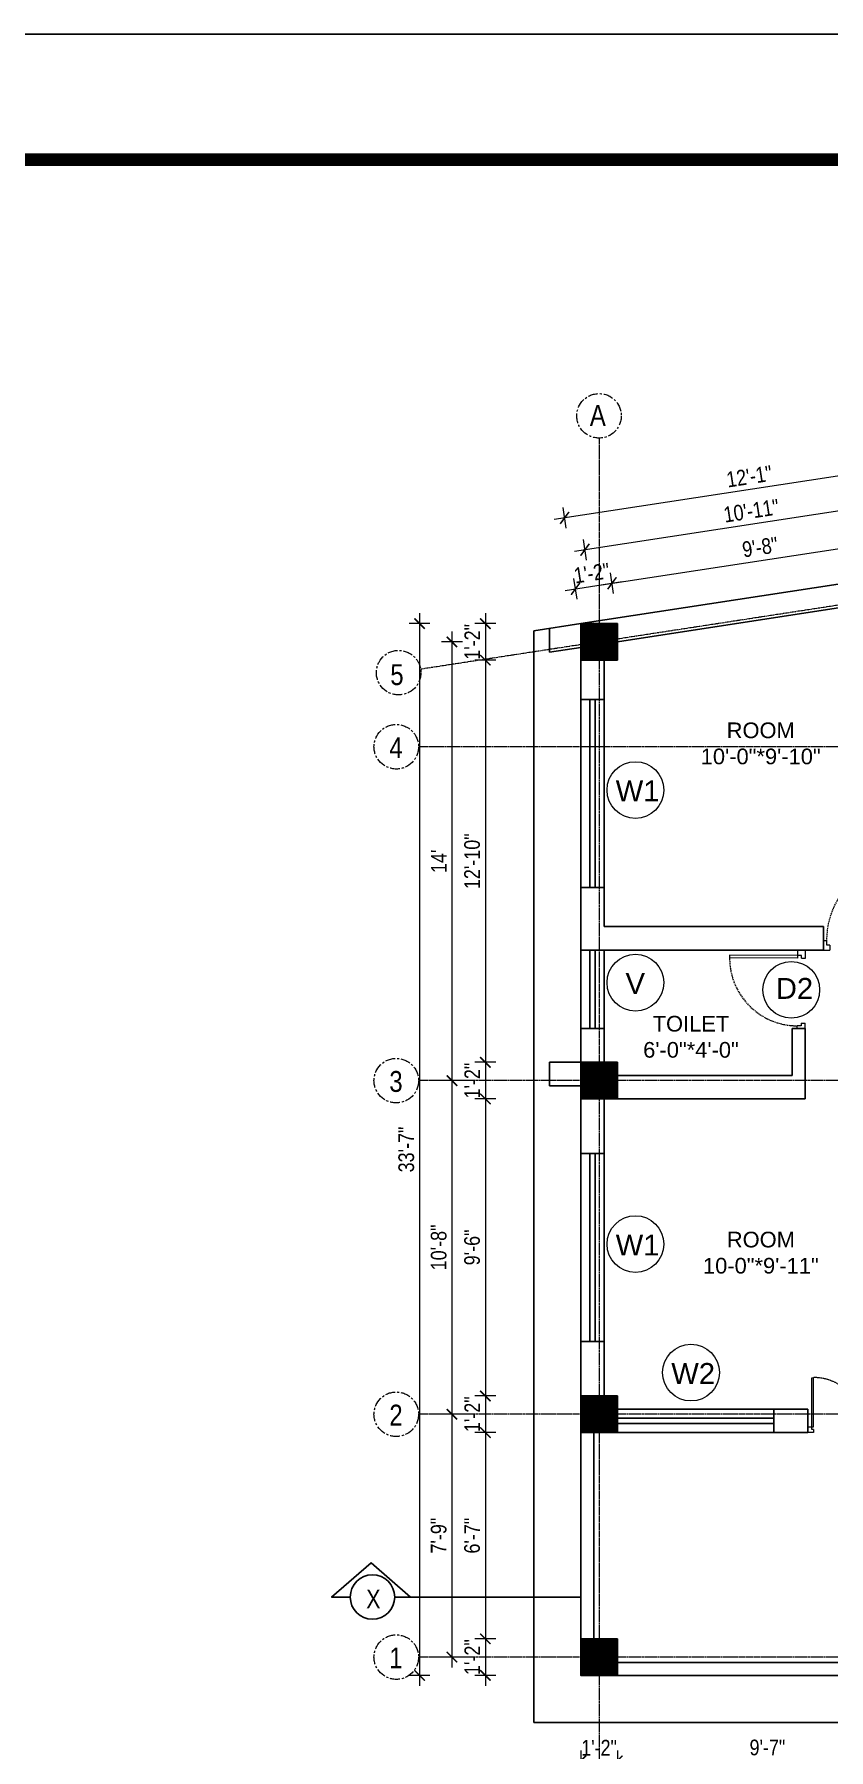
# Model space of a CAD drawing. Header units: inches. Extents: x -10117506 to -5032697, y -6529230 to -3254494.
# Drawn here: x -5047308 to -5047003, y -3260457 to -3259800 of the extents above; entities that cross this region are included whole.
import ezdxf

# ---------------------------------------------------------------- set-up
doc = ezdxf.new("R2010")
doc.units = ezdxf.units.IN
doc.header["$LTSCALE"] = 2
doc.header["$MEASUREMENT"] = 0
doc.header["$PDMODE"] = 34
doc.linetypes.add('CENTER', pattern=[2, 1.25, -0.25, 0.25, -0.25])
doc.linetypes.add('HIDDEN', pattern=[0.375, 0.25, -0.125])
doc.layers.get('0').update_dxf_attribs({"linetype": 'CONTINUOUS'})
doc.layers.get('DEFPOINTS').update_dxf_attribs({"color": 141, "linetype": 'CONTINUOUS'})
doc.layers.add('A-Hatch', color=7, linetype='CONTINUOUS')
for name, color, linetype, lineweight in [('Annotate-Lite.w', 177, 'CONTINUOUS', 9), ('Annotations-Bold.w', 177, 'CONTINUOUS', 13), ('DIM 1-100', 4, 'CONTINUOUS', 13), ('Door-Window.w', 4, 'CONTINUOUS', 15), ('TEXT', 181, 'CONTINUOUS', 25)]:
    doc.layers.add(name, color=color, linetype=linetype, lineweight=lineweight)
doc.styles.add('ARAIL', font='ARIALN.TTF')
doc.styles.add('arial.', font='arial.ttf')
doc.styles.add('gaurav', font='arial.ttf')
doc.styles.get("Standard").update_dxf_attribs({"font": 'ARIALN.TTF'})
doc.dimstyles.new('1 by 96', dxfattribs={"dimtxt": 6, "dimasz": 4, "dimexe": 4, "dimexo": 4, "dimgap": 2, "dimtad": 1, "dimdec": 0, "dimzin": 0, "dimdsep": 46, "dimlunit": 4, "dimtxsty": 'Standard', "dimblk": 'ARCHTICK', "dimcen": 0, "dimdle": 4, "dimadec": 0, "dimazin": 0, "dimtfac": 1, "dimtdec": 0, "dimtix": 1, "dimtofl": 0, "dimtmove": 1, "dimatfit": 3, "dimldrblk": 'ARCHTICK', "dimfxl": 4, "dimfxlon": 1, "dimtolj": 1, "dimtzin": 0, "dimlwd": -1, "dimlwe": -1, "dimarcsym": 0})
pattern_1 = [(45, (43663.67672, -1619.9974), (-0.0883883476483, 0.0883883476483), [])]

# ---------------------------------------------------------------- blocks, each defined once
blk = doc.blocks.new('FDFDRE')
at = {"ltscale": 3}
for p, q in [((165701.1, -58637.8), (165701.1, -58641.5)), ((165704.8, -58637.8), (165701.1, -58637.8)), ((165701.1, -58641.5), (165703.6, -58641.5)), ((165703.6, -58641.5), (165703.5, -58672.6)), ((165704.8, -58639.7), (165703.6, -58639.7)), ((165703.6, -58639.7), (165703.6, -58641.5)), ((165703.6, -58641.5), (165704.8, -58641.5)), ((165704.8, -58639.7), (165704.8, -58637.8)), ((165704.8, -58641.5), (165704.8, -58672.7)), ((165767, -58639.7), (165767, -58637.8)), ((165767, -58637.8), (165770.6, -58637.8)), ((165767, -58639.7), (165768.2, -58639.7)), ((165767, -58641.5), (165767, -58672.7)), ((165768.2, -58641.5), (165767, -58641.5)), ((165768.2, -58639.7), (165768.2, -58641.5)), ((165770.7, -58641.5), (165768.2, -58641.5)), ((165768.2, -58641.5), (165768.2, -58672.6)), ((165770.6, -58637.8), (165770.7, -58641.5)), ((165703.5, -58672.6), (165704.8, -58672.7)), ((165768.2, -58672.6), (165767, -58672.7))]:
    blk.add_line(p, q, dxfattribs=at)
at = {"layer": 'Door-Window.w', "color": 9, "linetype": 'HIDDEN', "lineweight": 18}
for centre, start, end in [((165704.8, -58641.5), 269.9618, 3.3835), ((165767, -58641.5), 176.6165, 270.0382)]:
    blk.add_arc(centre, 31.2, start, end, dxfattribs=at)
blk = doc.blocks.new('3-0')
at = {"ltscale": 3}
for p, q in [((11063.05, 10097.68), (11065.97, 10099.9)), ((11065.25, 10097.81), (11066.71, 10098.92)), ((11065.97, 10099.9), (11066.71, 10098.92)), ((11063.05, 10097.68), (11064.53, 10095.73)), ((11065.99, 10096.84), (11064.53, 10095.73)), ((11065.99, 10096.84), (11065.25, 10097.81)), ((11085.5, 10074.13), (11110.32, 10092.96)), ((11086.24, 10073.15), (11111.05, 10091.97)), ((11111.05, 10091.97), (11110.32, 10092.96)), ((11084.04, 10073.02), (11082.57, 10071.91)), ((11082.57, 10071.91), (11084.79, 10068.98)), ((11084.04, 10073.02), (11084.78, 10072.04)), ((11084.78, 10072.04), (11086.24, 10073.15)), ((11086.24, 10073.15), (11085.5, 10074.13)), ((11087.72, 10071.2), (11086.24, 10073.15)), ((11084.79, 10068.98), (11087.72, 10071.2))]:
    blk.add_line(p, q, dxfattribs=at)
at = {"layer": 'Door-Window.w', "color": 9, "linetype": 'HIDDEN', "lineweight": 18}
blk.add_arc((11085.5, 10074.13), 31.16, 37.1906, 127.14649, dxfattribs=at)
blk = doc.blocks.new('_ArchTick')
at = {"color": 0, "linetype": 'ByBlock', "const_width": 0.15}
blk.add_lwpolyline([(-0.5, -0.5), (0.5, 0.5)], dxfattribs=at)
blk = doc.blocks.new('*D321')
at = {"layer": 'DEFPOINTS', "color": 0, "transparency": 16777216}
for p in [(-5047086.21, -3260010.02), (-5047098.17, -3260025.47), (-5047084.17, -3260023.32)]:
    blk.add_point(p, dxfattribs=at)
at = {"layer": 'DIM 1-100', "color": 0, "transparency": 16777216}
for p, q in [((-5047085.61, -3260013.97), (-5047086.82, -3260006.06)), ((-5047104.17, -3260012.77), (-5047082.26, -3260009.41)), ((-5047099.61, -3260016.12), (-5047100.82, -3260008.21))]:
    blk.add_line(p, q, dxfattribs=at)
at = {"layer": 'DIM 1-100', "color": 0, "transparency": 16777216, "xscale": 4, "yscale": 4, "zscale": 4}
for p, rotation in [((-5047100.21, -3260012.16), 188.71474201693), ((-5047086.21, -3260010.02), 8.714742016929995)]:
    blk.add_blockref('_ArchTick', p, dxfattribs=dict(at, rotation=rotation))
at = {"layer": 'DIM 1-100', "color": 0, "transparency": 16777216, "insert": (-5047093.97, -3260006.13), "char_height": 6, "attachment_point": 5, "rotation": 8.71474}
blk.add_mtext('\\A1;1\'-2"', dxfattribs=at)
blk = doc.blocks.new('*D322')
at = {"layer": 'DEFPOINTS', "color": 0, "ltscale": 0.5, "transparency": 16777216}
for p in [(-5046971.21, -3259992.39), (-5046969.17, -3260005.69), (-5047084.17, -3260023.32)]:
    blk.add_point(p, dxfattribs=at)
at = {"layer": 'DIM 1-100', "color": 0, "ltscale": 0.5, "transparency": 16777216}
for p, q in [((-5047090.17, -3260010.62), (-5046967.26, -3259991.78)), ((-5046970.61, -3259996.34), (-5046971.82, -3259988.43)), ((-5047085.61, -3260013.97), (-5047086.82, -3260006.06))]:
    blk.add_line(p, q, dxfattribs=at)
at = {"layer": 'DIM 1-100', "color": 0, "ltscale": 0.5, "transparency": 16777216, "xscale": 4, "yscale": 4, "zscale": 4}
for p, rotation in [((-5046971.21, -3259992.39), 8.714742010876469), ((-5047086.21, -3260010.02), 188.7147420108764)]:
    blk.add_blockref('_ArchTick', p, dxfattribs=dict(at, rotation=rotation))
at = {"layer": 'DIM 1-100', "color": 0, "ltscale": 0.5, "transparency": 16777216, "insert": (-5047029.48, -3259996.2), "char_height": 6, "attachment_point": 5, "rotation": 8.71474}
blk.add_mtext('\\A1;9\'-8"', dxfattribs=at)
blk = doc.blocks.new('*D326')
at = {"layer": 'DEFPOINTS', "color": 0, "ltscale": 0.5, "transparency": 16777216}
for p in [(-5047098.17, -3260025.47), (-5047134.73, -3260039.47), (-5047098.17, -3260039.47)]:
    blk.add_point(p, dxfattribs=at)
at = {"layer": 'DIM 1-100', "color": 0, "ltscale": 0.5, "transparency": 16777216}
for p, q in [((-5047130.73, -3260025.47), (-5047138.73, -3260025.47)), ((-5047134.73, -3260021.47), (-5047134.73, -3260043.47)), ((-5047130.73, -3260039.47), (-5047138.73, -3260039.47))]:
    blk.add_line(p, q, dxfattribs=at)
at = {"layer": 'DIM 1-100', "color": 0, "ltscale": 0.5, "transparency": 16777216, "xscale": 4, "yscale": 4, "zscale": 4}
for p, rotation in [((-5047134.73, -3260025.47), 90), ((-5047134.73, -3260039.47), 270)]:
    blk.add_blockref('_ArchTick', p, dxfattribs=dict(at, rotation=rotation))
at = {"layer": 'DIM 1-100', "color": 0, "ltscale": 0.5, "transparency": 16777216, "insert": (-5047139.74, -3260032.47), "char_height": 6, "attachment_point": 5, "rotation": 90}
blk.add_mtext('\\A1;1\'-2"', dxfattribs=at)
blk = doc.blocks.new('*D327')
at = {"layer": 'DEFPOINTS', "color": 0, "ltscale": 0.5, "transparency": 16777216}
for p in [(-5047098.17, -3260039.47), (-5047134.73, -3260193.47), (-5047098.17, -3260193.47)]:
    blk.add_point(p, dxfattribs=at)
at = {"layer": 'DIM 1-100', "color": 0, "ltscale": 0.5, "transparency": 16777216}
for p, q in [((-5047134.73, -3260035.47), (-5047134.73, -3260197.47)), ((-5047130.73, -3260039.47), (-5047138.73, -3260039.47)), ((-5047130.73, -3260193.47), (-5047138.73, -3260193.47))]:
    blk.add_line(p, q, dxfattribs=at)
at = {"layer": 'DIM 1-100', "color": 0, "ltscale": 0.5, "transparency": 16777216, "xscale": 4, "yscale": 4, "zscale": 4}
for p, rotation in [((-5047134.73, -3260039.47), 90), ((-5047134.73, -3260193.47), 270)]:
    blk.add_blockref('_ArchTick', p, dxfattribs=dict(at, rotation=rotation))
at = {"layer": 'DIM 1-100', "color": 0, "ltscale": 0.5, "transparency": 16777216, "insert": (-5047139.79, -3260116.47), "char_height": 6, "attachment_point": 5, "rotation": 90}
blk.add_mtext('\\A1;12\'-10"', dxfattribs=at)
blk = doc.blocks.new('*D328')
at = {"layer": 'DEFPOINTS', "color": 0, "ltscale": 0.5, "transparency": 16777216}
for p in [(-5047098.17, -3260193.47), (-5047134.73, -3260207.47), (-5047098.17, -3260207.47)]:
    blk.add_point(p, dxfattribs=at)
at = {"layer": 'DIM 1-100', "color": 0, "ltscale": 0.5, "transparency": 16777216}
for p, q in [((-5047134.73, -3260189.47), (-5047134.73, -3260211.47)), ((-5047130.73, -3260193.47), (-5047138.73, -3260193.47)), ((-5047130.73, -3260207.47), (-5047138.73, -3260207.47))]:
    blk.add_line(p, q, dxfattribs=at)
at = {"layer": 'DIM 1-100', "color": 0, "ltscale": 0.5, "transparency": 16777216, "xscale": 4, "yscale": 4, "zscale": 4}
for p, rotation in [((-5047134.73, -3260193.47), 90), ((-5047134.73, -3260207.47), 270)]:
    blk.add_blockref('_ArchTick', p, dxfattribs=dict(at, rotation=rotation))
at = {"layer": 'DIM 1-100', "color": 0, "ltscale": 0.5, "transparency": 16777216, "insert": (-5047139.74, -3260200.47), "char_height": 6, "attachment_point": 5, "rotation": 90}
blk.add_mtext('\\A1;1\'-2"', dxfattribs=at)
blk = doc.blocks.new('*D329')
at = {"layer": 'DEFPOINTS', "color": 0, "ltscale": 0.5, "transparency": 16777216}
for p in [(-5047098.17, -3260207.47), (-5047134.73, -3260321.23), (-5047098.17, -3260321.23)]:
    blk.add_point(p, dxfattribs=at)
at = {"layer": 'DIM 1-100', "color": 0, "ltscale": 0.5, "transparency": 16777216}
for p, q in [((-5047130.73, -3260207.47), (-5047138.73, -3260207.47)), ((-5047134.73, -3260203.47), (-5047134.73, -3260325.23)), ((-5047130.73, -3260321.23), (-5047138.73, -3260321.23))]:
    blk.add_line(p, q, dxfattribs=at)
at = {"layer": 'DIM 1-100', "color": 0, "ltscale": 0.5, "transparency": 16777216, "xscale": 4, "yscale": 4, "zscale": 4}
for p, rotation in [((-5047134.73, -3260207.47), 90), ((-5047134.73, -3260321.23), 270)]:
    blk.add_blockref('_ArchTick', p, dxfattribs=dict(at, rotation=rotation))
at = {"layer": 'DIM 1-100', "color": 0, "ltscale": 0.5, "transparency": 16777216, "insert": (-5047139.79, -3260264.35), "char_height": 6, "attachment_point": 5, "rotation": 90}
blk.add_mtext('\\A1;9\'-6"', dxfattribs=at)
blk = doc.blocks.new('*D330')
at = {"layer": 'DEFPOINTS', "color": 0, "ltscale": 0.5, "transparency": 16777216}
for p in [(-5047098.17, -3260321.23), (-5047134.73, -3260335.23), (-5047098.17, -3260335.23)]:
    blk.add_point(p, dxfattribs=at)
at = {"layer": 'DIM 1-100', "color": 0, "ltscale": 0.5, "transparency": 16777216}
for p, q in [((-5047130.73, -3260321.23), (-5047138.73, -3260321.23)), ((-5047134.73, -3260317.23), (-5047134.73, -3260339.23)), ((-5047130.73, -3260335.23), (-5047138.73, -3260335.23))]:
    blk.add_line(p, q, dxfattribs=at)
at = {"layer": 'DIM 1-100', "color": 0, "ltscale": 0.5, "transparency": 16777216, "xscale": 4, "yscale": 4, "zscale": 4}
for p, rotation in [((-5047134.73, -3260321.23), 90), ((-5047134.73, -3260335.23), 270)]:
    blk.add_blockref('_ArchTick', p, dxfattribs=dict(at, rotation=rotation))
at = {"layer": 'DIM 1-100', "color": 0, "ltscale": 0.5, "transparency": 16777216, "insert": (-5047139.74, -3260328.23), "char_height": 6, "attachment_point": 5, "rotation": 90}
blk.add_mtext('\\A1;1\'-2"', dxfattribs=at)
blk = doc.blocks.new('*D331')
at = {"layer": 'DEFPOINTS', "color": 0, "ltscale": 0.5, "transparency": 16777216}
for p in [(-5047098.17, -3260335.23), (-5047134.73, -3260414.23), (-5047098.17, -3260414.23)]:
    blk.add_point(p, dxfattribs=at)
at = {"layer": 'DIM 1-100', "color": 0, "ltscale": 0.5, "transparency": 16777216}
for p, q in [((-5047134.73, -3260331.23), (-5047134.73, -3260418.23)), ((-5047130.73, -3260335.23), (-5047138.73, -3260335.23)), ((-5047130.73, -3260414.23), (-5047138.73, -3260414.23))]:
    blk.add_line(p, q, dxfattribs=at)
at = {"layer": 'DIM 1-100', "color": 0, "ltscale": 0.5, "transparency": 16777216, "xscale": 4, "yscale": 4, "zscale": 4}
for p, rotation in [((-5047134.73, -3260335.23), 90), ((-5047134.73, -3260414.23), 270)]:
    blk.add_blockref('_ArchTick', p, dxfattribs=dict(at, rotation=rotation))
at = {"layer": 'DIM 1-100', "color": 0, "ltscale": 0.5, "transparency": 16777216, "insert": (-5047139.79, -3260374.73), "char_height": 6, "attachment_point": 5, "rotation": 90}
blk.add_mtext('\\A1;6\'-7"', dxfattribs=at)
blk = doc.blocks.new('*D332')
at = {"layer": 'DEFPOINTS', "color": 0, "ltscale": 0.5, "transparency": 16777216}
for p in [(-5047098.17, -3260414.23), (-5047134.73, -3260428.23), (-5047098.17, -3260428.23)]:
    blk.add_point(p, dxfattribs=at)
at = {"layer": 'DIM 1-100', "color": 0, "ltscale": 0.5, "transparency": 16777216}
for p, q in [((-5047134.73, -3260410.23), (-5047134.73, -3260432.23)), ((-5047130.73, -3260414.23), (-5047138.73, -3260414.23)), ((-5047130.73, -3260428.23), (-5047138.73, -3260428.23))]:
    blk.add_line(p, q, dxfattribs=at)
at = {"layer": 'DIM 1-100', "color": 0, "ltscale": 0.5, "transparency": 16777216, "xscale": 4, "yscale": 4, "zscale": 4}
for p, rotation in [((-5047134.73, -3260414.23), 90), ((-5047134.73, -3260428.23), 270)]:
    blk.add_blockref('_ArchTick', p, dxfattribs=dict(at, rotation=rotation))
at = {"layer": 'DIM 1-100', "color": 0, "ltscale": 0.5, "transparency": 16777216, "insert": (-5047139.74, -3260421.23), "char_height": 6, "attachment_point": 5, "rotation": 90}
blk.add_mtext('\\A1;1\'-2"', dxfattribs=at)
blk = doc.blocks.new('*D333')
at = {"layer": 'DEFPOINTS', "color": 0, "ltscale": 0.5, "transparency": 16777216}
for p in [(-5047091.17, -3260032.47), (-5047147.53, -3260200.47), (-5047091.17, -3260200.47)]:
    blk.add_point(p, dxfattribs=at)
at = {"layer": 'DIM 1-100', "color": 0, "ltscale": 0.5, "transparency": 16777216}
for p, q in [((-5047147.53, -3260028.47), (-5047147.53, -3260204.47)), ((-5047143.53, -3260032.47), (-5047151.53, -3260032.47)), ((-5047143.53, -3260200.47), (-5047151.53, -3260200.47))]:
    blk.add_line(p, q, dxfattribs=at)
at = {"layer": 'DIM 1-100', "color": 0, "ltscale": 0.5, "transparency": 16777216, "xscale": 4, "yscale": 4, "zscale": 4}
for p, rotation in [((-5047147.53, -3260032.47), 90), ((-5047147.53, -3260200.47), 270)]:
    blk.add_blockref('_ArchTick', p, dxfattribs=dict(at, rotation=rotation))
at = {"layer": 'DIM 1-100', "color": 0, "ltscale": 0.5, "transparency": 16777216, "insert": (-5047152.54, -3260116.47), "char_height": 6, "attachment_point": 5, "rotation": 90}
blk.add_mtext("\\A1;14'", dxfattribs=at)
blk = doc.blocks.new('*D334')
at = {"layer": 'DEFPOINTS', "color": 0, "ltscale": 0.5, "transparency": 16777216}
for p in [(-5047091.17, -3260200.47), (-5047147.53, -3260328.23), (-5047091.17, -3260328.23)]:
    blk.add_point(p, dxfattribs=at)
at = {"layer": 'DIM 1-100', "color": 0, "ltscale": 0.5, "transparency": 16777216}
for p, q in [((-5047147.53, -3260196.47), (-5047147.53, -3260332.23)), ((-5047143.53, -3260200.47), (-5047151.53, -3260200.47)), ((-5047143.53, -3260328.23), (-5047151.53, -3260328.23))]:
    blk.add_line(p, q, dxfattribs=at)
at = {"layer": 'DIM 1-100', "color": 0, "ltscale": 0.5, "transparency": 16777216, "xscale": 4, "yscale": 4, "zscale": 4}
for p, rotation in [((-5047147.53, -3260200.47), 90), ((-5047147.53, -3260328.23), 270)]:
    blk.add_blockref('_ArchTick', p, dxfattribs=dict(at, rotation=rotation))
at = {"layer": 'DIM 1-100', "color": 0, "ltscale": 0.5, "transparency": 16777216, "insert": (-5047152.59, -3260264.35), "char_height": 6, "attachment_point": 5, "rotation": 90}
blk.add_mtext('\\A1;10\'-8"', dxfattribs=at)
blk = doc.blocks.new('*D335')
at = {"layer": 'DEFPOINTS', "color": 0, "ltscale": 0.5, "transparency": 16777216}
for p in [(-5047091.17, -3260328.23), (-5047147.53, -3260421.23), (-5047091.17, -3260421.23)]:
    blk.add_point(p, dxfattribs=at)
at = {"layer": 'DIM 1-100', "color": 0, "ltscale": 0.5, "transparency": 16777216}
for p, q in [((-5047147.53, -3260324.23), (-5047147.53, -3260425.23)), ((-5047143.53, -3260328.23), (-5047151.53, -3260328.23)), ((-5047143.53, -3260421.23), (-5047151.53, -3260421.23))]:
    blk.add_line(p, q, dxfattribs=at)
at = {"layer": 'DIM 1-100', "color": 0, "ltscale": 0.5, "transparency": 16777216, "xscale": 4, "yscale": 4, "zscale": 4}
for p, rotation in [((-5047147.53, -3260328.23), 90), ((-5047147.53, -3260421.23), 270)]:
    blk.add_blockref('_ArchTick', p, dxfattribs=dict(at, rotation=rotation))
at = {"layer": 'DIM 1-100', "color": 0, "ltscale": 0.5, "transparency": 16777216, "insert": (-5047152.59, -3260374.73), "char_height": 6, "attachment_point": 5, "rotation": 90}
blk.add_mtext('\\A1;7\'-9"', dxfattribs=at)
blk = doc.blocks.new('*D336')
at = {"layer": 'DEFPOINTS', "color": 0, "ltscale": 0.5, "transparency": 16777216}
for p in [(-5047098.17, -3260025.47), (-5047159.95, -3260428.23), (-5047098.17, -3260428.23)]:
    blk.add_point(p, dxfattribs=at)
at = {"layer": 'DIM 1-100', "color": 0, "ltscale": 0.5, "transparency": 16777216}
for p, q in [((-5047155.95, -3260025.47), (-5047163.95, -3260025.47)), ((-5047159.95, -3260021.47), (-5047159.95, -3260432.23)), ((-5047155.95, -3260428.23), (-5047163.95, -3260428.23))]:
    blk.add_line(p, q, dxfattribs=at)
at = {"layer": 'DIM 1-100', "color": 0, "ltscale": 0.5, "transparency": 16777216, "xscale": 4, "yscale": 4, "zscale": 4}
for p, rotation in [((-5047159.95, -3260025.47), 90), ((-5047159.95, -3260428.23), 270)]:
    blk.add_blockref('_ArchTick', p, dxfattribs=dict(at, rotation=rotation))
at = {"layer": 'DIM 1-100', "color": 0, "ltscale": 0.5, "transparency": 16777216, "insert": (-5047165.02, -3260226.85), "char_height": 6, "attachment_point": 5, "rotation": 90}
blk.add_mtext('\\A1;33\'-7"', dxfattribs=at)
blk = doc.blocks.new('*D337')
at = {"layer": 'DEFPOINTS', "color": 0, "ltscale": 0.5, "transparency": 16777216}
for p in [(-5046967.58, -3259977.4), (-5046962.17, -3260012.69), (-5047091.17, -3260032.47)]:
    blk.add_point(p, dxfattribs=at)
at = {"layer": 'DIM 1-100', "color": 0, "ltscale": 0.5, "transparency": 16777216}
for p, q in [((-5047100.54, -3259997.78), (-5046963.63, -3259976.8)), ((-5046966.98, -3259981.36), (-5046968.19, -3259973.45)), ((-5047095.98, -3260001.13), (-5047097.19, -3259993.22))]:
    blk.add_line(p, q, dxfattribs=at)
at = {"layer": 'DIM 1-100', "color": 0, "ltscale": 0.5, "transparency": 16777216, "xscale": 4, "yscale": 4, "zscale": 4}
for p, rotation in [((-5046967.58, -3259977.4), 8.714742018610865), ((-5047096.58, -3259997.18), 188.7147420186108)]:
    blk.add_blockref('_ArchTick', p, dxfattribs=dict(at, rotation=rotation))
at = {"layer": 'DIM 1-100', "color": 0, "ltscale": 0.5, "transparency": 16777216, "insert": (-5047032.85, -3259982.28), "char_height": 6, "attachment_point": 5, "rotation": 8.71474}
blk.add_mtext('\\A1;10\'-11"', dxfattribs=at)
blk = doc.blocks.new('*D339')
at = {"layer": 'DEFPOINTS', "color": 0, "ltscale": 0.5, "transparency": 16777216}
for p in [(-5047104.38, -3259985), (-5046955.17, -3260003.55), (-5047098.17, -3260025.47)]:
    blk.add_point(p, dxfattribs=at)
at = {"layer": 'DIM 1-100', "color": 0, "ltscale": 0.5, "transparency": 16777216}
for p, q in [((-5046960.77, -3259967.04), (-5046961.98, -3259959.13)), ((-5046957.42, -3259962.48), (-5047108.33, -3259985.61)), ((-5047103.77, -3259988.96), (-5047104.98, -3259981.05))]:
    blk.add_line(p, q, dxfattribs=at)
at = {"layer": 'DIM 1-100', "color": 0, "ltscale": 0.5, "transparency": 16777216, "xscale": 4, "yscale": 4, "zscale": 4}
for p, rotation in [((-5046961.38, -3259963.08), 8.714742018475636), ((-5047104.38, -3259985), 188.7147420184756)]:
    blk.add_blockref('_ArchTick', p, dxfattribs=dict(at, rotation=rotation))
at = {"layer": 'DIM 1-100', "color": 0, "ltscale": 0.5, "transparency": 16777216, "insert": (-5047033.64, -3259969.09), "char_height": 6, "attachment_point": 5, "rotation": 8.71474}
blk.add_mtext('\\A1;12\'-1"', dxfattribs=at)
blk = doc.blocks.new('*D341')
at = {"layer": 'DEFPOINTS', "color": 0, "ltscale": 0.5, "transparency": 16777216}
for p in [(-5047098.17, -3260428.23), (-5047084.17, -3260428.23), (-5047084.17, -3260460.93)]:
    blk.add_point(p, dxfattribs=at)
at = {"layer": 'DIM 1-100', "color": 0, "ltscale": 0.5, "transparency": 16777216}
for p, q in [((-5047098.17, -3260456.93), (-5047098.17, -3260464.93)), ((-5047084.17, -3260456.93), (-5047084.17, -3260464.93)), ((-5047102.17, -3260460.93), (-5047080.17, -3260460.93))]:
    blk.add_line(p, q, dxfattribs=at)
at = {"layer": 'DIM 1-100', "color": 0, "ltscale": 0.5, "transparency": 16777216, "xscale": 4, "yscale": 4, "zscale": 4, "rotation": 180}
blk.add_blockref('_ArchTick', (-5047098.17, -3260460.93), dxfattribs=at)
at = {"layer": 'DIM 1-100', "color": 0, "ltscale": 0.5, "transparency": 16777216, "xscale": 4, "yscale": 4, "zscale": 4}
blk.add_blockref('_ArchTick', (-5047084.17, -3260460.93), dxfattribs=at)
at = {"layer": 'DIM 1-100', "color": 0, "ltscale": 0.5, "transparency": 16777216, "insert": (-5047091.17, -3260455.92), "char_height": 6, "attachment_point": 5}
blk.add_mtext('\\A1;1\'-2"', dxfattribs=at)
blk = doc.blocks.new('*D342')
at = {"layer": 'DEFPOINTS', "color": 0, "ltscale": 0.5, "transparency": 16777216}
for p in [(-5047084.17, -3260428.23), (-5046969.17, -3260428.23), (-5046969.17, -3260460.93)]:
    blk.add_point(p, dxfattribs=at)
at = {"layer": 'DIM 1-100', "color": 0, "ltscale": 0.5, "transparency": 16777216}
for p, q in [((-5047084.17, -3260456.93), (-5047084.17, -3260464.93)), ((-5046969.17, -3260456.93), (-5046969.17, -3260464.93)), ((-5047088.17, -3260460.93), (-5046965.17, -3260460.93))]:
    blk.add_line(p, q, dxfattribs=at)
at = {"layer": 'DIM 1-100', "color": 0, "ltscale": 0.5, "transparency": 16777216, "xscale": 4, "yscale": 4, "zscale": 4, "rotation": 180}
blk.add_blockref('_ArchTick', (-5047084.17, -3260460.93), dxfattribs=at)
at = {"layer": 'DIM 1-100', "color": 0, "ltscale": 0.5, "transparency": 16777216, "xscale": 4, "yscale": 4, "zscale": 4}
blk.add_blockref('_ArchTick', (-5046969.17, -3260460.93), dxfattribs=at)
at = {"layer": 'DIM 1-100', "color": 0, "ltscale": 0.5, "transparency": 16777216, "insert": (-5047026.67, -3260455.87), "char_height": 6, "attachment_point": 5}
blk.add_mtext('\\A1;9\'-7"', dxfattribs=at)
blk = doc.blocks.new('*D346')
at = {"layer": 'DEFPOINTS', "color": 0, "ltscale": 0.5, "transparency": 16777216}
for p in [(-5047091.17, -3260421.23), (-5046962.17, -3260421.23), (-5046962.17, -3260470.86)]:
    blk.add_point(p, dxfattribs=at)
at = {"layer": 'DIM 1-100', "color": 0, "ltscale": 0.5, "transparency": 16777216}
for p, q in [((-5047095.17, -3260470.86), (-5046958.17, -3260470.86)), ((-5047091.17, -3260466.86), (-5047091.17, -3260474.86)), ((-5046962.17, -3260466.86), (-5046962.17, -3260474.86))]:
    blk.add_line(p, q, dxfattribs=at)
at = {"layer": 'DIM 1-100', "color": 0, "ltscale": 0.5, "transparency": 16777216, "xscale": 4, "yscale": 4, "zscale": 4, "rotation": 180}
blk.add_blockref('_ArchTick', (-5047091.17, -3260470.86), dxfattribs=at)
at = {"layer": 'DIM 1-100', "color": 0, "ltscale": 0.5, "transparency": 16777216, "xscale": 4, "yscale": 4, "zscale": 4}
blk.add_blockref('_ArchTick', (-5046962.17, -3260470.86), dxfattribs=at)
at = {"layer": 'DIM 1-100', "color": 0, "ltscale": 0.5, "transparency": 16777216, "insert": (-5047026.67, -3260465.8), "char_height": 6, "attachment_point": 5}
blk.add_mtext('\\A1;10\'-9"', dxfattribs=at)
blk = doc.blocks.new('*D348')
at = {"layer": 'DEFPOINTS', "color": 0, "ltscale": 0.5, "transparency": 16777216}
for p in [(-5047098.17, -3260428.23), (-5046807.05, -3260428.23), (-5046807.05, -3260481.7)]:
    blk.add_point(p, dxfattribs=at)
at = {"layer": 'DIM 1-100', "color": 0, "ltscale": 0.5, "transparency": 16777216}
for p, q in [((-5047098.17, -3260477.7), (-5047098.17, -3260485.7)), ((-5046807.05, -3260477.7), (-5046807.05, -3260485.7)), ((-5047102.17, -3260481.7), (-5046803.05, -3260481.7))]:
    blk.add_line(p, q, dxfattribs=at)
at = {"layer": 'DIM 1-100', "color": 0, "ltscale": 0.5, "transparency": 16777216, "xscale": 4, "yscale": 4, "zscale": 4, "rotation": 180}
blk.add_blockref('_ArchTick', (-5047098.17, -3260481.7), dxfattribs=at)
at = {"layer": 'DIM 1-100', "color": 0, "ltscale": 0.5, "transparency": 16777216, "xscale": 4, "yscale": 4, "zscale": 4}
blk.add_blockref('_ArchTick', (-5046807.05, -3260481.7), dxfattribs=at)
at = {"layer": 'DIM 1-100', "color": 0, "ltscale": 0.5, "transparency": 16777216, "insert": (-5046952.61, -3260476.64), "char_height": 6, "attachment_point": 5}
blk.add_mtext('\\A1;24\'-3"', dxfattribs=at)

msp = doc.modelspace()

# ---------------------------------------------------------------- hatches: boundary and pattern name
at = {"layer": 'A-Hatch', "ltscale": 0.5}
h = msp.add_hatch(dxfattribs=at)
h.set_pattern_fill('ANSI31', color=256)
h.set_pattern_definition(pattern_1)
h.paths.add_polyline_path([(-5047084.17, -3260025.47), (-5047098.17, -3260025.47), (-5047098.17, -3260039.47), (-5047084.17, -3260039.47)])
h = msp.add_hatch(dxfattribs=at)
h.set_pattern_fill('ANSI31', color=256)
h.set_pattern_definition(pattern_1)
h.paths.add_polyline_path([(-5047084.17, -3260193.47), (-5047098.17, -3260193.47), (-5047098.17, -3260207.47), (-5047084.17, -3260207.47)])
h = msp.add_hatch(dxfattribs=at)
h.set_pattern_fill('ANSI31', color=256)
h.set_pattern_definition(pattern_1)
h.paths.add_polyline_path([(-5047084.17, -3260321.23), (-5047098.17, -3260321.23), (-5047098.17, -3260335.23), (-5047084.17, -3260335.23), (-5047084.17, -3260326.23)])
h = msp.add_hatch(dxfattribs=at)
h.set_pattern_fill('ANSI31', color=256)
h.set_pattern_definition(pattern_1)
h.paths.add_polyline_path([(-5047084.17, -3260414.23), (-5047098.17, -3260414.23), (-5047098.17, -3260428.23), (-5047084.17, -3260428.23)])

# ---------------------------------------------------------------- linework, layer by layer
at = {"ltscale": 0.5}
for p, q in [((-5046925.17, -3259998.95), (-5047098.17, -3260025.47)), ((-5046969.17, -3260014.8), (-5047084.17, -3260032.43)), ((-5047116.17, -3260028.23), (-5047098.17, -3260025.47)), ((-5047098.17, -3260025.47), (-5047098.17, -3260193.47)), ((-5047116.17, -3260028.23), (-5047116.17, -3260446.23)), ((-5047110.17, -3260036.41), (-5047110.17, -3260027.31)), ((-5047110.17, -3260036.41), (-5047098.17, -3260034.57)), ((-5047089.17, -3260039.47), (-5047089.17, -3260141.47)), ((-5047089.17, -3260054.47), (-5047098.17, -3260054.47)), ((-5047094.67, -3260126.47), (-5047094.67, -3260054.47)), ((-5047092.67, -3260126.47), (-5047092.67, -3260054.47)), ((-5047089.17, -3260126.47), (-5047098.17, -3260126.47)), ((-5047089.17, -3260141.47), (-5047005.17, -3260141.47)), ((-5047005.17, -3260141.47), (-5047005.17, -3260150.47)), ((-5047089.17, -3260150.47), (-5047098.17, -3260150.47)), ((-5047094.67, -3260180.47), (-5047094.67, -3260150.47)), ((-5047092.67, -3260180.47), (-5047092.67, -3260150.47)), ((-5047089.17, -3260150.47), (-5047089.17, -3260193.47)), ((-5047089.17, -3260150.47), (-5047005.17, -3260150.47)), ((-5047012.17, -3260150.47), (-5047005.17, -3260150.47)), ((-5047089.17, -3260180.47), (-5047098.17, -3260180.47)), ((-5047017.17, -3260180.47), (-5047017.17, -3260198.47)), ((-5047012.17, -3260180.47), (-5047017.17, -3260180.47)), ((-5047012.17, -3260180.47), (-5047012.17, -3260207.47)), ((-5047110.17, -3260193.47), (-5047098.17, -3260193.47)), ((-5047110.17, -3260202.47), (-5047110.17, -3260193.47)), ((-5047098.17, -3260193.47), (-5047098.17, -3260428.23)), ((-5047098.17, -3260202.47), (-5047110.17, -3260202.47)), ((-5047084.17, -3260198.47), (-5047017.17, -3260198.47)), ((-5047089.17, -3260207.47), (-5047089.17, -3260321.23)), ((-5047084.17, -3260207.47), (-5047012.17, -3260207.47)), ((-5047089.17, -3260228.35), (-5047098.17, -3260228.35)), ((-5047094.67, -3260300.35), (-5047094.67, -3260228.35)), ((-5047092.67, -3260300.35), (-5047092.67, -3260228.35)), ((-5047089.17, -3260300.35), (-5047098.17, -3260300.35)), ((-5047084.17, -3260326.23), (-5047011.17, -3260326.23)), ((-5047084.17, -3260326.23), (-5047084.17, -3260335.23)), ((-5047024.17, -3260326.23), (-5047024.17, -3260335.23)), ((-5047011.17, -3260326.23), (-5047011.17, -3260335.23)), ((-5047084.17, -3260329.73), (-5047024.17, -3260329.73)), ((-5047084.17, -3260331.73), (-5047024.17, -3260331.73)), ((-5047093.17, -3260335.23), (-5047093.17, -3260414.23)), ((-5047084.17, -3260335.23), (-5047011.17, -3260335.23)), ((-5047084.17, -3260423.23), (-5046969.17, -3260423.23)), ((-5047098.17, -3260428.23), (-5046942.17, -3260428.23)), ((-5047116.17, -3260446.23), (-5046955.17, -3260446.23))]:
    msp.add_line(p, q, dxfattribs=at)
msp.add_lwpolyline([(-5048729.12, -3262044.85), (-5048729.12, -3259799.81), (-5045554.32, -3259799.81), (-5045554.32, -3262044.85)], close=True)
at = {"const_width": 4.8}
msp.add_lwpolyline([(-5045602.32, -3261996.85), (-5045602.32, -3259847.81), (-5048585.12, -3259847.81), (-5048585.12, -3261996.85)], close=True, dxfattribs=at)
at = {"ltscale": 0.5}
for points in [[(-5047098.17, -3260025.47), (-5047084.17, -3260025.47), (-5047084.17, -3260039.47), (-5047098.17, -3260039.47)], [(-5047098.17, -3260193.47), (-5047084.17, -3260193.47), (-5047084.17, -3260207.47), (-5047098.17, -3260207.47)], [(-5047098.17, -3260321.23), (-5047084.17, -3260321.23), (-5047084.17, -3260335.23), (-5047098.17, -3260335.23)], [(-5047084.17, -3260414.23), (-5047098.17, -3260414.23), (-5047098.17, -3260428.23), (-5047084.17, -3260428.23)]]:
    msp.add_lwpolyline(points, close=True, dxfattribs=at)
at = {"layer": 'Annotate-Lite.w', "ltscale": 0.005}
for centre in [(-5047077.24, -3260089.2), (-5047077.24, -3260162.96), (-5047017.52, -3260165.71), (-5047077.24, -3260263.08), (-5047055.95, -3260312.27)]:
    msp.add_circle(centre, 10.86, dxfattribs=at)
at = {"layer": 'Annotations-Bold.w', "linetype": 'CENTER', "ltscale": 0.3}
for p, q in [((-5047091.17, -3259954.44), (-5047091.17, -3260482.55)), ((-5046758.64, -3259981.5), (-5047159.54, -3260042.95)), ((-5046754.76, -3260072.63), (-5047160.33, -3260072.63)), ((-5046754.76, -3260200.47), (-5047160.33, -3260200.47)), ((-5046754.76, -3260328.23), (-5047160.33, -3260328.23)), ((-5046754.76, -3260421.23), (-5047160.33, -3260421.23))]:
    msp.add_line(p, q, dxfattribs=at)
at = {"layer": 'Annotations-Bold.w', "linetype": 'CENTER', "ltscale": 1.5}
for centre in [(-5047091.17, -3259945.91), (-5047167.97, -3260044.24), (-5047168.87, -3260072.63), (-5047168.87, -3260200.47), (-5047168.87, -3260328.23), (-5047168.87, -3260421.23)]:
    msp.add_circle(centre, 8.53, dxfattribs=at)
at = {"layer": 'TEXT'}
for points in [[(-5047186.51, -3260398.23), (-5047193.65, -3260398.23), (-5047178.51, -3260385.14), (-5047163.37, -3260398.23)], [(-5047098.17, -3260398.23), (-5047169.44, -3260398.23)]]:
    msp.add_lwpolyline(points, dxfattribs=at)
msp.add_circle((-5047177.98, -3260398.23), 8.53, dxfattribs=at)

# ---------------------------------------------------------------- block references
at = {"layer": 'Door-Window.w', "linetype": 'ByBlock'}
for p, xscale, yscale, zscale, rotation in [((-5045648.61, -3275064.22), 0.999791003999291, 0.9997910037636757, 0.9997910039624013, 52.80940477362314), ((-5034582.57, -3259066.56), 0.8331589851548311, 0.8331589852459729, 0.8331589850765497, 142.7330628721138)]:
    msp.add_blockref('3-0', p, dxfattribs=dict(at, xscale=xscale, yscale=yscale, zscale=zscale, rotation=rotation))
at = {"layer": 'Door-Window.w', "ltscale": 0.005, "xscale": 0.6039383709430695, "yscale": 0.6039383709430695, "zscale": 0.6039383709985556, "rotation": 180}
msp.add_blockref('FDFDRE', (-4946895.92, -3295748.86), dxfattribs=at)

# ---------------------------------------------------------------- texts
at = {"layer": 'Annotate-Lite.w', "ltscale": 0.005, "char_height": 8, "attachment_point": 1, "style": 'gaurav'}
for s, insert in [('W1', (-5047084.79, -3260085.55)), ('V', (-5047081.03, -3260159.31)), ('D2', (-5047023.44, -3260161.16)), ('W1', (-5047084.79, -3260259.43)), ('W2', (-5047063.5, -3260308.62))]:
    msp.add_mtext_dynamic_manual_height_columns(s, width=8, gutter_width=100, heights=[0], dxfattribs=dict(at, insert=insert))
at = {"layer": 'Annotations-Bold.w', "linetype": 'CENTER', "ltscale": 1.5, "char_height": 8, "attachment_point": 1, "style": 'ARAIL'}
for s, insert in [('A', (-5047094.71, -3259941.77)), ('5', (-5047171.15, -3260041.01)), ('4', (-5047171.52, -3260068.96)), ('3', (-5047171.52, -3260196.79)), ('2', (-5047171.52, -3260324.55)), ('1', (-5047171.52, -3260417.55))]:
    msp.add_mtext_dynamic_manual_height_columns(s, width=6.5393, gutter_width=100, heights=[0], dxfattribs=dict(at, insert=insert))
at = {"layer": 'TEXT', "lineweight": -2, "char_height": 6, "attachment_point": 5, "style": 'arial.'}
for s, insert in [('{\\W1;ROOM\\P10\'-0"*9\'-10"}', (-5047029.24, -3260071.38)), ('{\\W1;TOILET\\P6\'-0"*4\'-0"}', (-5047055.96, -3260183.73)), ('{\\W1;ROOM\\P10-0"*9\'-11"}', (-5047029.18, -3260266.39))]:
    msp.add_mtext_dynamic_manual_height_columns(s, width=45.7314, gutter_width=30, heights=[0], dxfattribs=dict(at, insert=insert))
at = {"layer": 'TEXT', "insert": (-5047174.89, -3260395.39), "char_height": 7.2, "attachment_point": 3, "style": 'ARAIL'}
msp.add_mtext_dynamic_manual_height_columns('X', width=125.4648, gutter_width=90, heights=[0], dxfattribs=at)

# ---------------------------------------------------------------- dimensions: what is measured, and where the dimension line sits
at = {"layer": 'DIM 1-100', "ltscale": 0.5}
for p1, p2, distance, picture, middle in [((-5046955.17, -3260003.55), (-5047098.17, -3260025.47), -40.94, '*D339', (-5047033.64, -3259969.09)), ((-5047091.17, -3260032.47), (-5046962.17, -3260012.69), 35.7, '*D337', (-5047032.85, -3259982.28))]:
    dim = msp.add_aligned_dim(p1=p1, p2=p2, distance=distance, dimstyle='1 by 96', dxfattribs=at)
    dim.commit()
    dim.dimension.update_dxf_attribs({"geometry": picture, "text_midpoint": middle})
for base, p1, p2, angle, picture, middle in [((-5046971.21, -3259992.39), (-5047084.17, -3260023.32), (-5046969.17, -3260005.69), 188.71474, '*D322', (-5047028.71, -3260001.2)), ((-5047134.73, -3260039.47), (-5047098.17, -3260025.47), (-5047098.17, -3260039.47), 90, '*D326', (-5047134.73, -3260032.47)), ((-5047134.73, -3260207.47), (-5047098.17, -3260193.47), (-5047098.17, -3260207.47), 90, '*D328', (-5047134.73, -3260200.47)), ((-5047134.73, -3260335.23), (-5047098.17, -3260321.23), (-5047098.17, -3260335.23), 90, '*D330', (-5047134.73, -3260328.23)), ((-5047134.73, -3260428.23), (-5047098.17, -3260414.23), (-5047098.17, -3260428.23), 90, '*D332', (-5047134.73, -3260421.23))]:
    dim = msp.add_linear_dim(base=base, p1=p1, p2=p2, angle=angle, dimstyle='1 by 96', dxfattribs=at)
    dim.commit()
    dim.dimension.update_dxf_attribs({"geometry": picture, "text_midpoint": middle, "dimtype": 160})
at = {"layer": 'DIM 1-100'}
dim = msp.add_linear_dim(base=(-5047086.21, -3260010.02), p1=(-5047098.17, -3260025.47), p2=(-5047084.17, -3260023.32), angle=8.71474, dimstyle='1 by 96', dxfattribs=at)
dim.commit()
dim.dimension.update_dxf_attribs({"geometry": '*D321', "text_midpoint": (-5047093.21, -3260011.09), "dimtype": 161})
at = {"layer": 'DIM 1-100', "ltscale": 0.5}
for base, p1, p2, picture, middle in [((-5047159.95, -3260428.23), (-5047098.17, -3260025.47), (-5047098.17, -3260428.23), '*D336', (-5047165.02, -3260226.85)), ((-5047147.53, -3260200.47), (-5047091.17, -3260032.47), (-5047091.17, -3260200.47), '*D333', (-5047152.54, -3260116.47)), ((-5047134.73, -3260193.47), (-5047098.17, -3260039.47), (-5047098.17, -3260193.47), '*D327', (-5047139.79, -3260116.47)), ((-5047147.53, -3260328.23), (-5047091.17, -3260200.47), (-5047091.17, -3260328.23), '*D334', (-5047152.59, -3260264.35)), ((-5047134.73, -3260321.23), (-5047098.17, -3260207.47), (-5047098.17, -3260321.23), '*D329', (-5047139.79, -3260264.35)), ((-5047147.53, -3260421.23), (-5047091.17, -3260328.23), (-5047091.17, -3260421.23), '*D335', (-5047152.59, -3260374.73)), ((-5047134.73, -3260414.23), (-5047098.17, -3260335.23), (-5047098.17, -3260414.23), '*D331', (-5047139.79, -3260374.73))]:
    dim = msp.add_linear_dim(base=base, p1=p1, p2=p2, angle=90, dimstyle='1 by 96', dxfattribs=at)
    dim.commit()
    dim.dimension.update_dxf_attribs({"geometry": picture, "text_midpoint": middle})
for base, p1, p2, picture, middle in [((-5046962.17, -3260470.86), (-5047091.17, -3260421.23), (-5046962.17, -3260421.23), '*D346', (-5047026.67, -3260465.8)), ((-5046807.05, -3260481.7), (-5047098.17, -3260428.23), (-5046807.05, -3260428.23), '*D348', (-5046952.61, -3260476.64)), ((-5046969.17, -3260460.93), (-5047084.17, -3260428.23), (-5046969.17, -3260428.23), '*D342', (-5047026.67, -3260455.87))]:
    dim = msp.add_linear_dim(base=base, p1=p1, p2=p2, dimstyle='1 by 96', dxfattribs=at)
    dim.commit()
    dim.dimension.update_dxf_attribs({"geometry": picture, "text_midpoint": middle})
dim = msp.add_linear_dim(base=(-5047084.17, -3260460.93), p1=(-5047098.17, -3260428.23), p2=(-5047084.17, -3260428.23), dimstyle='1 by 96', dxfattribs=at)
dim.commit()
dim.dimension.update_dxf_attribs({"geometry": '*D341', "text_midpoint": (-5047091.17, -3260460.93), "dimtype": 160})

doc.saveas('drawing.dxf')
